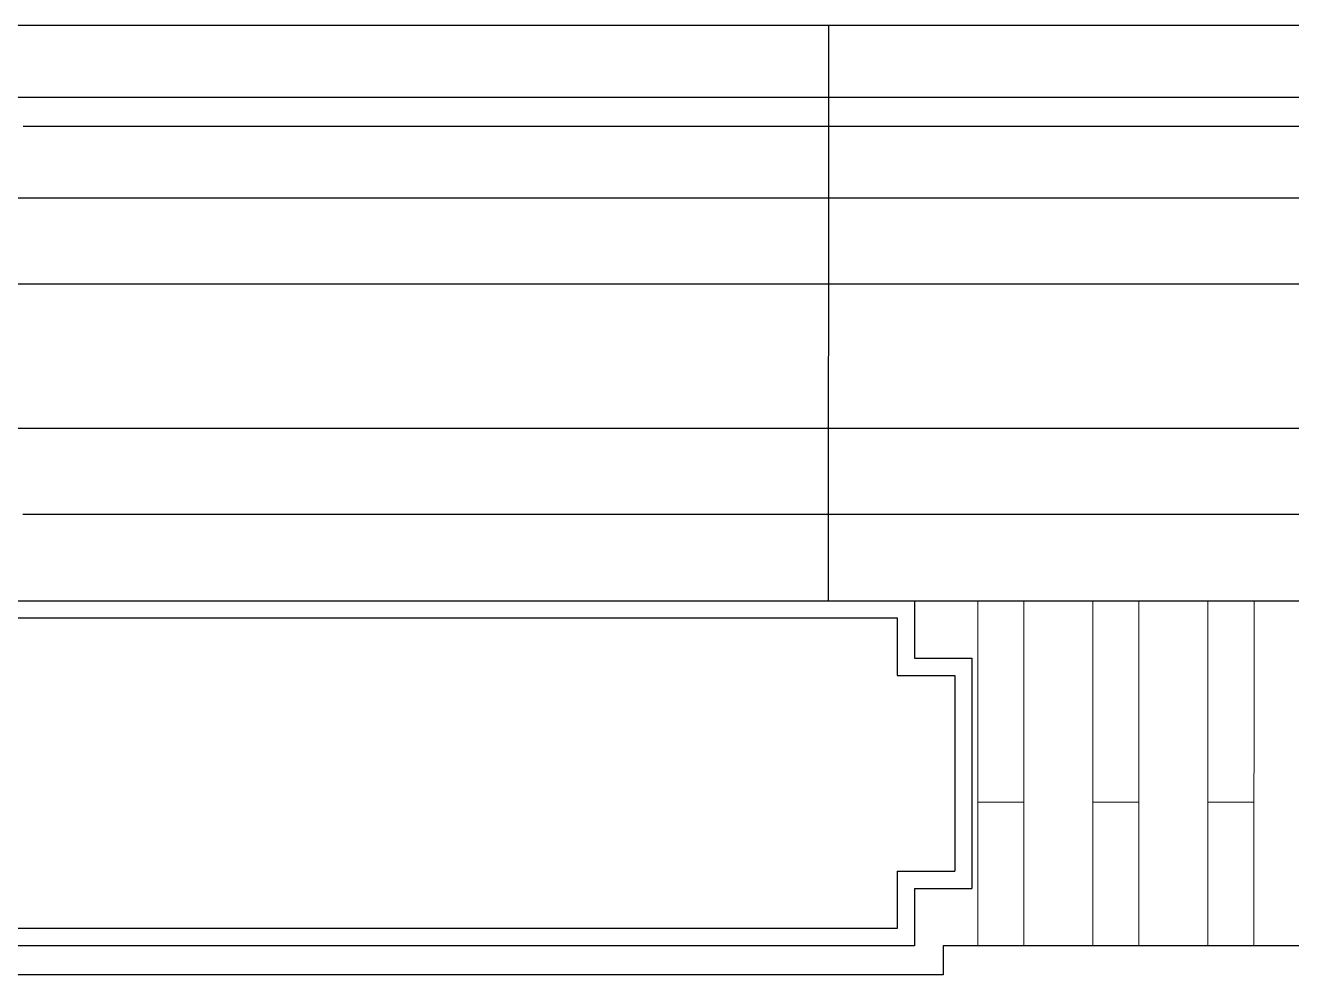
# Model space of a CAD drawing. Extents: x 1188826 to 1909461, y 608442 to 1651179.
# Drawn here: x 1664889 to 1667089, y 1034363 to 1036013 of the extents above; entities that cross this region are included whole.
import ezdxf

# ---------------------------------------------------------------- set-up
doc = ezdxf.new("R2010")
doc.units = 0
doc.header["$LTSCALE"] = 1000
doc.header["$MEASUREMENT"] = 0
doc.layers.add('分缝', color=37, linetype='Continuous')
doc.layers.add('立面线', color=40, linetype='Continuous')
doc.layers.add('煤化工粉煤灰', color=7, linetype='Continuous', lineweight=0)

msp = doc.modelspace()

# ---------------------------------------------------------------- linework, layer by layer
at = {"layer": '分缝'}
for p, q in [((1666284.8, 1035888.4), (1666284.8, 1036013.4)), ((1666284.7, 1035838.4), (1666284.7, 1035888.4)), ((1666284.7, 1035838.4), (1666284.8, 1035838.4)), ((1666284.8, 1035713.4), (1666284.8, 1035838.4)), ((1666284.7, 1035563.4), (1666284.7, 1035713.4)), ((1666284.4, 1035313.4), (1666284.7, 1035563.4)), ((1666284.4, 1035013.4), (1666284.3, 1035313.4))]:
    msp.add_line(p, q, dxfattribs=at)
at = {"layer": '煤化工粉煤灰', "color": 34}
for p, q in [((1666543.6, 1034413.4), (1666543.7, 1035013.4)), ((1666623.7, 1035013.4), (1666623.6, 1034413.4)), ((1666743.6, 1034413.4), (1666743.7, 1035013.4)), ((1666823.7, 1035013.4), (1666823.6, 1034413.4)), ((1666943.6, 1034413.4), (1666943.7, 1035013.4)), ((1667023.7, 1035013.4), (1667023.6, 1034413.4)), ((1666623.7, 1034663.4), (1666543.7, 1034663.4)), ((1666823.7, 1034663.4), (1666743.7, 1034663.4)), ((1667023.7, 1034663.4), (1666943.7, 1034663.4))]:
    msp.add_line(p, q, dxfattribs=at)
at = {"layer": '立面线'}
for p, q in [((1656480.4, 1036013.4), (1673284.8, 1036013.4)), ((1656480.4, 1035888.4), (1673284.8, 1035888.4)), ((1664884.8, 1035838.4), (1666284.7, 1035838.4)), ((1666284.8, 1035838.4), (1667684.7, 1035838.4)), ((1656480.4, 1035713.4), (1673284.8, 1035713.4)), ((1672884.7, 1035563.4), (1656880.5, 1035563.4)), ((1658084.3, 1035313.4), (1671884.4, 1035313.4)), ((1671884.4, 1035163.4), (1664884.4, 1035163.4)), ((1657984.4, 1035013.4), (1671884.4, 1035013.4)), ((1666433.6, 1035013.4), (1666433.6, 1034913.4)), ((1663363.6, 1034983.4), (1666403.6, 1034983.4)), ((1666403.6, 1034983.4), (1666403.6, 1034883.4)), ((1666433.6, 1034913.4), (1666533.6, 1034913.4)), ((1666533.6, 1034913.4), (1666533.6, 1034513.4)), ((1666403.6, 1034883.4), (1666503.6, 1034883.4)), ((1666503.6, 1034883.4), (1666503.6, 1034543.4)), ((1666403.6, 1034543.4), (1666403.6, 1034443.4)), ((1666403.6, 1034543.4), (1666503.6, 1034543.4)), ((1666433.6, 1034513.4), (1666433.6, 1034413.4)), ((1666433.6, 1034513.4), (1666533.6, 1034513.4)), ((1666403.6, 1034443.4), (1663363.6, 1034443.4)), ((1666433.6, 1034413.4), (1663333.6, 1034413.4)), ((1666483.7, 1034413.4), (1666483.7, 1034363.4)), ((1671834.4, 1034413.4), (1666483.7, 1034413.4)), ((1666483.7, 1034363.4), (1663283.7, 1034363.4))]:
    msp.add_line(p, q, dxfattribs=at)

doc.saveas('drawing.dxf')
